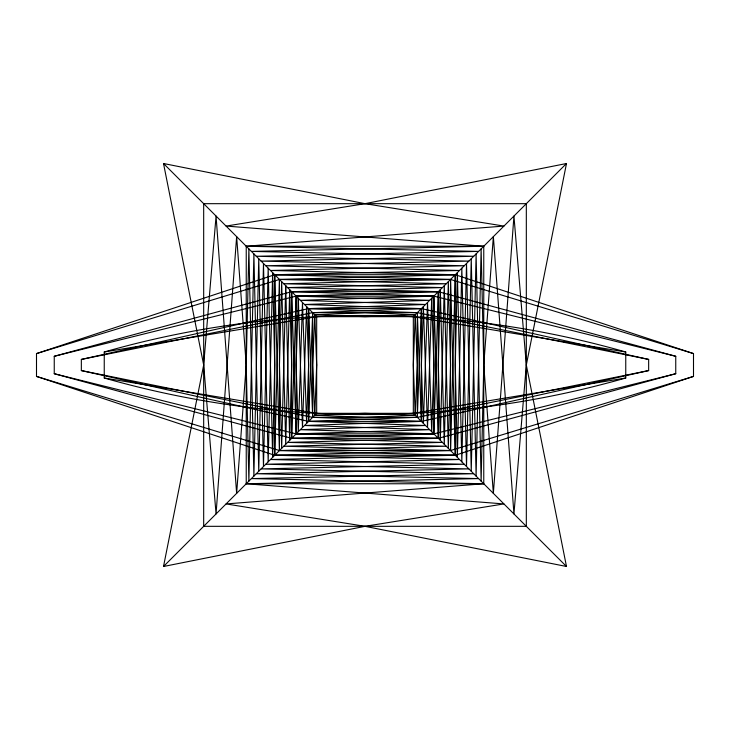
<?xml version="1.0" encoding="UTF-8"?>
<svg xmlns="http://www.w3.org/2000/svg" width="730" height="730" viewBox="0 0 730 730"><rect width="100%" height="100%" fill="white"/><g stroke="black" fill="none" stroke-linecap="round" stroke-linejoin="round"><path stroke-width="1.09" d="M693.5 353.585L450.538 279.462L283.76 283.76L442.407 287.593L291.671 291.671L54.248 356.286L54.248 373.714L296.134 433.866L429.678 429.678L304.492 425.508L421.392 421.392L648.66 370.575L648.66 359.425L421.392 308.607L312.668 312.668L308.607 421.392L425.508 425.508L300.322 429.678L433.866 433.866L675.752 373.714L675.752 356.286L438.329 291.671L287.593 287.593L446.24 283.76L279.462 279.462L36.5 353.585L36.5 376.415L274.717 455.283L459.517 459.517L265.747 464.253L468.888 468.888L256.276 473.724L478.597 478.597L246.238 483.762L246.238 246.238L503.928 226.072L365 203.679L163.511 163.511L203.679 365L216.053 513.947L236.639 236.639L246.238 365L248.875 481.125L253.894 253.894L258.748 471.252L263.484 263.484L268.175 461.825L272.646 272.646L274.717 365L272.646 457.354L268.175 268.175L263.484 466.516L258.748 258.748L253.894 476.106L248.875 248.875L246.238 365L236.639 493.361L216.053 216.053L203.679 365L163.511 566.489L365 526.321L503.928 503.928L246.238 483.762L483.762 483.762L483.762 246.238L226.072 226.072L365 203.679L566.489 163.511L526.321 365L513.947 513.947L493.361 236.639L483.762 365L481.125 481.125L476.106 253.894L471.252 471.252L466.516 263.484L461.825 461.825L457.354 272.646L455.283 365L457.354 457.354L461.825 268.175L466.516 466.516L471.252 258.748L476.106 476.106L481.125 248.875L483.762 365L493.361 493.361L513.947 216.053L526.321 365L566.489 566.489L365 526.321L226.072 503.928L483.762 483.762L251.403 478.597L473.724 473.724L261.112 468.888L464.253 464.253L270.483 459.517L455.283 455.283L693.5 376.415L693.5 353.585L455.283 274.717L270.483 270.483L464.253 265.747L261.112 261.112L473.724 256.276L251.403 251.403L483.762 246.238L246.238 246.238L478.597 251.403L256.276 256.276L468.888 261.112L265.747 265.747L459.517 270.483L274.717 274.717L36.5 353.585M675.752 356.286L433.866 296.134L300.322 300.322L425.508 304.492L308.607 308.607L81.34 359.425L81.34 370.575L308.607 421.392L417.332 417.332L421.392 308.607L304.492 304.492L429.678 300.322L296.134 296.134L54.248 356.286M163.511 566.489L316.683 413.317L316.683 316.683L163.511 163.511M566.489 163.511L413.317 316.683L316.683 316.683L104.244 351.997L104.244 378.003L316.683 413.317L413.317 413.317L625.756 378.003L625.756 351.997L413.317 316.683L413.317 413.317L566.489 566.489M693.5 376.415L450.538 450.538L274.717 455.283L274.717 274.717L455.283 274.717L455.283 455.283L274.717 455.283L279.462 279.462L455.283 274.717L450.538 450.538L279.462 450.538L36.5 376.415M675.752 373.714L438.329 438.329L287.593 442.407L446.24 446.24L279.462 450.538L274.717 274.717L450.538 279.462L455.283 455.283L279.462 450.538L279.462 279.462L450.538 279.462L450.538 450.538L283.76 446.24L442.407 442.407L291.671 438.329L54.248 373.714M81.34 359.425L312.668 312.668L417.332 312.668L648.66 359.425M81.34 370.575L312.668 417.332L417.332 417.332L648.66 370.575M417.332 312.668L308.607 308.607L308.607 421.392L421.392 421.392L421.392 308.607L308.607 308.607L312.668 417.332L421.392 421.392L417.332 312.668L417.332 417.332M312.668 312.668L312.668 417.332M625.756 378.003A948.626 948.626 0 0 1 104.244 378.003M104.244 351.997A948.626 948.626 0 0 1 625.756 351.997M285.722 285.722L281.671 448.329L279.462 365L281.671 281.671L285.722 444.278L289.691 289.691L291.671 365L289.691 440.309L285.722 285.722M440.309 289.691L438.329 365L440.309 440.309L444.278 285.722L448.329 448.329L450.538 365L448.329 281.671L444.278 444.278L440.309 289.691M296.134 296.134L291.671 438.329L438.329 438.329L438.329 291.671L291.671 291.671L291.671 438.329L433.866 433.866L438.329 291.671L296.134 296.134L296.134 433.866L438.329 438.329L433.866 296.134L291.671 291.671L296.134 433.866L433.866 433.866L433.866 296.134L296.134 296.134M298.296 298.296L296.134 365L298.296 431.704L302.476 302.476L306.627 423.373L308.607 365L306.627 306.627L302.476 427.524L298.296 298.296M431.704 298.296L427.524 427.524L423.373 306.627L421.392 365L423.373 423.373L427.524 302.476L431.704 431.704L433.866 365L431.704 298.296M316.683 365L314.776 415.224L365 417.332L415.224 415.224L417.332 365L415.224 314.776L365 312.668L314.776 314.776L312.668 365L314.776 415.224L365 413.317L415.224 415.224L413.317 365L415.224 314.776L365 316.683L314.776 314.776L316.683 365M526.321 203.679L203.679 203.679L203.679 526.321L526.321 526.321L526.321 203.679"/></g></svg>
